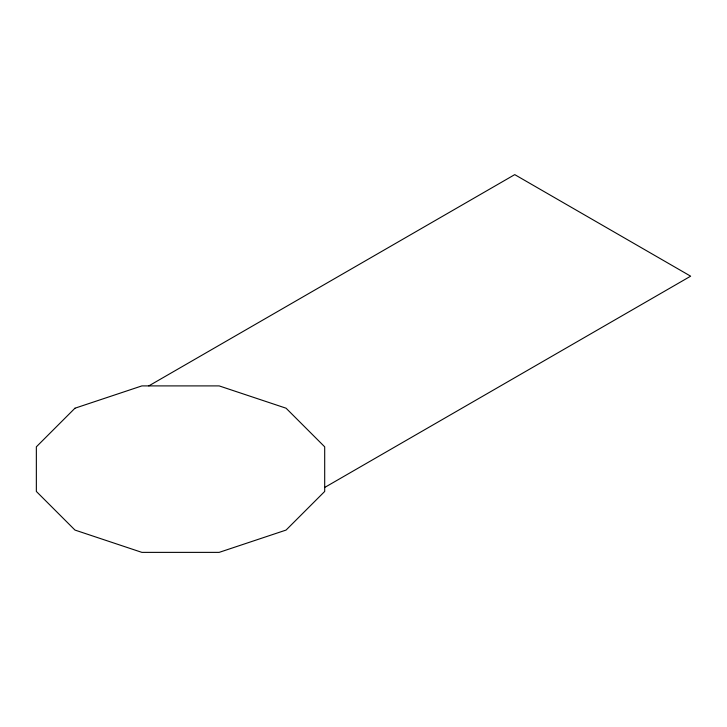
<?xml version="1.0" encoding="UTF-8"?>
<svg xmlns="http://www.w3.org/2000/svg" width="727" height="727" viewBox="0 0 727 727"><rect width="100%" height="100%" fill="white"/><g stroke="black" fill="none" stroke-linecap="round" stroke-linejoin="round"><path stroke-width="1.09" d="M148.79 385.901L514.743 174.625L690.65 276.178L324.696 487.463M74.981 408.201L36.35 446.832L36.35 491.443L74.981 530.074L141.892 552.375L219.154 552.375L286.065 530.074L324.696 491.443L324.696 446.832L286.065 408.201L219.154 385.901L141.892 385.901L74.981 408.201"/></g></svg>
